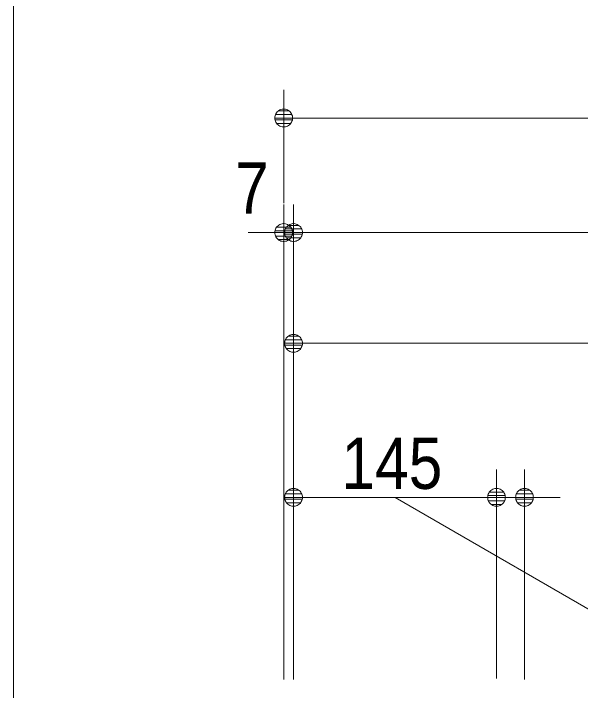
# Model space of a CAD drawing. Units: millimetres, scale not verified. Extents: x -6062 to 6062, y -3045 to 3045.
# Drawn here: x -5787.5 to -5382.5, y 412.1 to 895.5 of the extents above; entities that cross this region are included whole.
import ezdxf
from ezdxf.enums import TextEntityAlignment as Align

# ---------------------------------------------------------------- set-up
doc = ezdxf.new("R2010")
doc.units = ezdxf.units.MM
doc.header["$LTSCALE"] = 20
for name, color, linetype, lineweight in [('0-0_2寸法-1', 7, 'Continuous', 9), ('0-1_0', 7, 'Continuous', 9), ('0-2_2寸法-3', 7, 'Continuous', 9), ('0-3_2寸法-2', 7, 'Continuous', 9), ('0-5_1図面枠', 7, 'Continuous', 9)]:
    doc.layers.add(name, color=color, linetype=linetype, lineweight=lineweight)
doc.styles.add('ＭＳ Ｐゴシック', font='')
doc.styles.get('ＭＳ Ｐゴシック').set_extended_font_data('MS PGothic')

# ---------------------------------------------------------------- blocks, each defined once
blk = doc.blocks.new('グループ-105')
at = {"layer": '0-5_1図面枠'}
blk.add_lwpolyline([(-80000, 55400), (80000, 55400), (80000, -55400), (-80000, -55400)], close=True, dxfattribs=at)
blk = doc.blocks.new('図面枠')
at = {"layer": '0-5_1図面枠'}
blk.add_blockref('グループ-105', (0, 0), dxfattribs=at)
blk = doc.blocks.new('_Dot')
at = {"layer": '0-1_0'}
for p, q in [((-10, 0), (-20, 0)), ((9.78, 2), (-9.78, 2)), ((7.99, 6), (-7.99, 6)), ((9.16, -3.98), (-9.16, -3.98)), ((6, -7.98), (-6, -7.98))]:
    blk.add_line(p, q, dxfattribs=at)
for points in [[(10, 0), (9.92, 1.25), (9.69, 2.49), (9.3, 3.68), (8.76, 4.82), (8.09, 5.88), (7.29, 6.85), (6.37, 7.71), (5.36, 8.44), (4.26, 9.05), (3.09, 9.51), (1.87, 9.82), (0.63, 9.98), (-0.63, 9.98), (-1.87, 9.82), (-3.09, 9.51), (-4.26, 9.05), (-5.36, 8.44), (-6.37, 7.71), (-7.29, 6.85), (-8.09, 5.88), (-8.76, 4.82), (-9.3, 3.68), (-9.69, 2.49), (-9.92, 1.25), (-10, 0), (0, 0)], [(-10, 0), (-9.92, -1.25), (-9.69, -2.49), (-9.3, -3.68), (-8.76, -4.82), (-8.09, -5.88), (-7.29, -6.85), (-6.37, -7.71), (-5.36, -8.44), (-4.26, -9.05), (-3.09, -9.51), (-1.87, -9.82), (-0.63, -9.98), (0.63, -9.98), (1.87, -9.82), (3.09, -9.51), (4.26, -9.05), (5.36, -8.44), (6.37, -7.71), (7.29, -6.85), (8.09, -5.88), (8.76, -4.82), (9.3, -3.68), (9.69, -2.49), (9.92, -1.25), (10, 0), (0, 0)]]:
    blk.add_lwpolyline(points, close=True, dxfattribs=at)

msp = doc.modelspace()

# ---------------------------------------------------------------- linework, layer by layer
at = {"layer": '0-0_2寸法-1'}
for p, q in [((-5594.5, 760), (-5594.5, 840.89)), ((-5581.79, 820.89), (-848.21, 820.89)), ((-5587.5, 680), (-5587.5, 759.1)), ((-4271.21, 739.1), (-5574.79, 739.1)), ((-5587.5, 570), (-5587.5, 680)), ((-4372.21, 660), (-5574.79, 660)), ((-5587.5, 420), (-5587.5, 570)), ((-5442.5, 420.6), (-5442.5, 570)), ((-5455.21, 550), (-5574.79, 550))]:
    msp.add_line(p, q, dxfattribs=at)
at = {"layer": '0-2_2寸法-3'}
msp.add_lwpolyline([(-4739.87, 450), (-5341.79, 450), (-5515, 550)], dxfattribs=at)
at = {"layer": '0-3_2寸法-2'}
for p, q in [((-5594.5, 420), (-5594.5, 759.1)), ((-5587.5, 680), (-5587.5, 759.1)), ((-5607.21, 739.1), (-5619.92, 739.1)), ((-5594.5, 739.1), (-5587.5, 739.1)), ((-5574.79, 739.1), (-5562.08, 739.1)), ((-5442.5, 420.6), (-5442.5, 570)), ((-5422.5, 420), (-5422.5, 570)), ((-5455.21, 550), (-5467.92, 550)), ((-5442.5, 550), (-5422.5, 550)), ((-5409.79, 550), (-5397.08, 550))]:
    msp.add_line(p, q, dxfattribs=at)

# ---------------------------------------------------------------- block references
at = {"layer": '0-0_2寸法-1', "xscale": 0.6356201, "yscale": 0.6356201, "rotation": 180}
for p in [(-5594.5, 820.89), (-5587.5, 739.1), (-5587.5, 660), (-5587.5, 550)]:
    msp.add_blockref('_Dot', p, dxfattribs=at)
at = {"layer": '0-0_2寸法-1', "xscale": 0.6356201, "yscale": 0.6356201}
msp.add_blockref('_Dot', (-5442.5, 550), dxfattribs=at)
at = {"layer": '0-3_2寸法-2', "xscale": 0.6356201, "yscale": 0.6356201}
for p in [(-5594.5, 739.1), (-5442.5, 550)]:
    msp.add_blockref('_Dot', p, dxfattribs=at)
at = {"layer": '0-3_2寸法-2', "xscale": 0.6356201, "yscale": 0.6356201, "rotation": 180}
for p in [(-5587.5, 739.1), (-5422.5, 550)]:
    msp.add_blockref('_Dot', p, dxfattribs=at)
at = {"layer": '0-5_1図面枠', "xscale": 0.05, "yscale": 0.05}
msp.add_blockref('図面枠', (-1787.5, 0), dxfattribs=at)

# ---------------------------------------------------------------- texts
at = {"layer": '0-0_2寸法-1', "style": 'ＭＳ Ｐゴシック', "width": 0.9}
msp.add_text('145', height=36.66, dxfattribs=at).set_placement((-5553.22, 545.04), align=Align.BOTTOM_LEFT)
at = {"layer": '0-3_2寸法-2', "style": 'ＭＳ Ｐゴシック', "width": 0.9}
msp.add_text('7', height=36.66, dxfattribs=at).set_placement((-5629.17, 741.58), align=Align.BOTTOM_LEFT)

doc.saveas('drawing.dxf')
